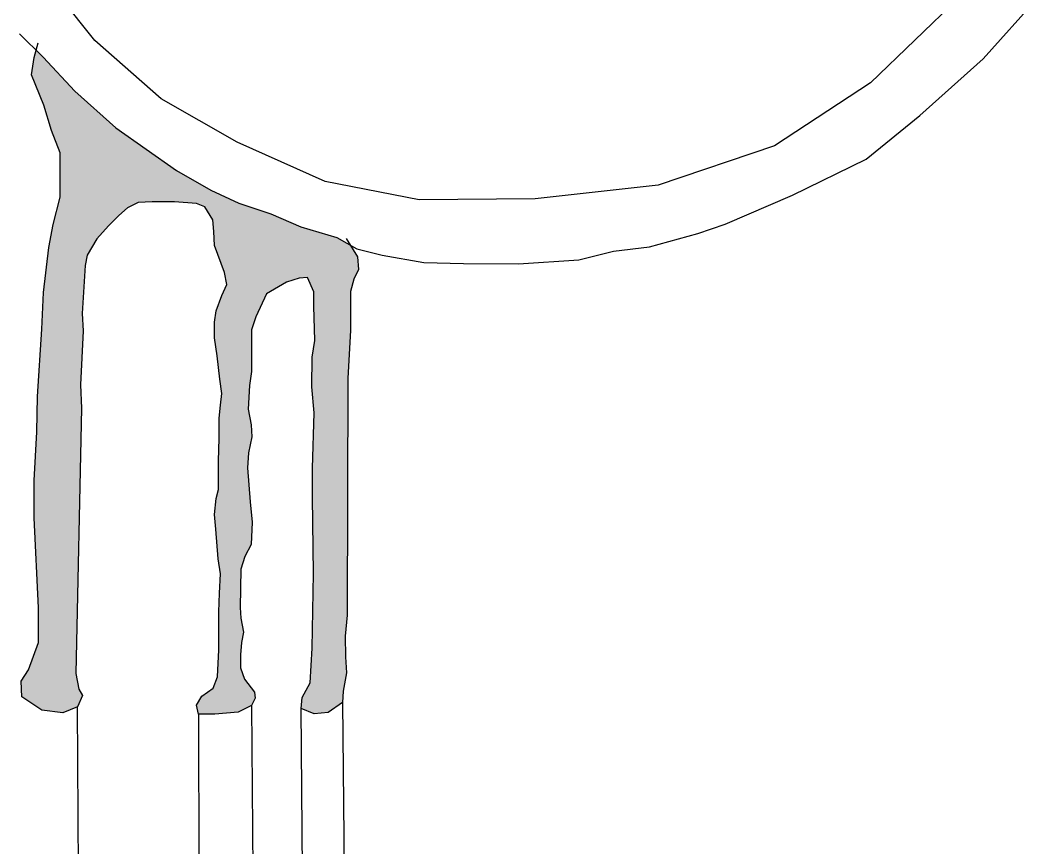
# Model space of a CAD drawing. Header units: millimetres. Extents: x 245 to 515, y 87 to 339.
# Drawn here: x 353.171 to 354.621, y 230.63 to 231.806 of the extents above; entities that cross this region are included whole.
import ezdxf

# ---------------------------------------------------------------- set-up
doc = ezdxf.new("R2010")
doc.units = ezdxf.units.MM
doc.layers.add('çziigi', color=10, linetype='Continuous')

msp = doc.modelspace()

# ---------------------------------------------------------------- hatches: boundary and pattern name
at = {"layer": 'çziigi'}
h = msp.add_hatch(color=256, dxfattribs=at)
h.dxf.hatch_style = 1
h.paths.add_polyline_path([(353.3926, 231.5926), (353.3067, 231.6536), (353.2481, 231.7057), (353.2034, 231.754), (353.1933, 231.7638), (353.1906, 231.7534), (353.1867, 231.7288), (353.2044, 231.6857), (353.2152, 231.6496), (353.2275, 231.6181), (353.2275, 231.555), (353.2175, 231.5158), (353.2114, 231.4832), (353.2037, 231.4194), (353.2014, 231.3671), (353.1952, 231.2713), (353.1944, 231.2213), (353.1906, 231.1521), (353.1906, 231.099), (353.1968, 230.9709), (353.1968, 230.9217), (353.1822, 230.8832), (353.1722, 230.8671), (353.1729, 230.8448), (353.2014, 230.8255), (353.2314, 230.8217), (353.2522, 230.8302), (353.2592, 230.8463), (353.2538, 230.8555), (353.2499, 230.8778), (353.2577, 231.2551), (353.2563, 231.2881), (353.2601, 231.3648), (353.2587, 231.3897), (353.263, 231.4577), (353.2659, 231.4726), (353.2793, 231.4955), (353.296, 231.5142), (353.3109, 231.529), (353.3233, 231.5395), (353.3381, 231.5472), (353.3583, 231.5481), (353.3898, 231.5481), (353.421, 231.5457), (353.4329, 231.541), (353.4444, 231.5228), (353.4459, 231.506), (353.4468, 231.486), (353.4612, 231.4479), (353.4645, 231.4307), (353.4574, 231.4149), (353.4492, 231.3934), (353.4468, 231.3771), (353.4468, 231.3551), (353.4507, 231.3293), (353.4545, 231.2961), (353.4574, 231.2756), (353.4555, 231.2593), (353.4535, 231.2406), (353.4535, 231.2119), (353.4526, 231.1802), (353.4526, 231.1558), (353.4526, 231.1391), (353.4492, 231.1266), (353.4469, 231.1037), (353.4488, 231.0831), (353.4521, 231.0408), (353.4555, 231.0193), (353.4541, 230.992), (353.4531, 230.9652), (353.4531, 230.9298), (353.4531, 230.9112), (353.4512, 230.8729), (353.445, 230.8571), (353.4287, 230.8457), (353.421, 230.8327), (353.4239, 230.8198), (353.4474, 230.8198), (353.4804, 230.8227), (353.4995, 230.8323), (353.5048, 230.8428), (353.5038, 230.8514), (353.4895, 230.8696), (353.4837, 230.8858), (353.4837, 230.9045), (353.4852, 230.9217), (353.488, 230.9365), (353.4842, 230.9562), (353.4833, 230.9715), (353.4842, 231.0262), (353.49, 231.0443), (353.4991, 231.0611), (353.5005, 231.0931), (353.4976, 231.1218), (353.4938, 231.1699), (353.4952, 231.1914), (353.5, 231.2144), (353.4991, 231.2311), (353.4947, 231.2536), (353.4967, 231.2873), (353.4995, 231.3069), (353.4995, 231.326), (353.4995, 231.3485), (353.4995, 231.3662), (353.5053, 231.3848), (353.5206, 231.4174), (353.5493, 231.4341), (353.567, 231.4398), (353.579, 231.4408), (353.5881, 231.4202), (353.5881, 231.3997), (353.5895, 231.3512), (353.5857, 231.3272), (353.5852, 231.2852), (353.5886, 231.2483), (353.5862, 231.1697), (353.5862, 231.1286), (353.5876, 231.0198), (353.5857, 230.914), (353.5828, 230.8643), (353.5713, 230.8437), (353.5699, 230.8279), (353.5886, 230.8203), (353.6082, 230.8222), (353.6288, 230.8366), (353.6298, 230.8528), (353.6345, 230.8786), (353.6331, 230.9016), (353.6326, 230.9308), (353.6355, 230.9609), (353.6364, 231.2978), (353.6401, 231.3652), (353.6401, 231.3974), (353.6401, 231.4206), (353.6446, 231.4385), (353.6514, 231.452), (353.6499, 231.47), (353.64, 231.4864), (353.6206, 231.4973), (353.5693, 231.5127), (353.5268, 231.531), (353.4813, 231.5464), (353.4417, 231.5647)])

# ---------------------------------------------------------------- linework, layer by layer
for p, q in [((353.2769, 231.7776), (353.1939, 231.8811)), ((354.5154, 231.8488), (354.3794, 231.7172)), ((354.5395, 231.7516), (354.6209, 231.8426)), ((353.1696, 231.787), (353.2034, 231.754)), ((353.1906, 231.7534), (353.196, 231.7742)), ((353.3708, 231.6947), (353.2769, 231.7776)), ((353.1867, 231.7288), (353.1906, 231.7534)), ((353.2034, 231.754), (353.2481, 231.7057)), ((354.4493, 231.6711), (354.5395, 231.7516)), ((353.2044, 231.6857), (353.1867, 231.7288)), ((354.3794, 231.7172), (354.2425, 231.6278)), ((353.2481, 231.7057), (353.3067, 231.6536)), ((353.4789, 231.6331), (353.3708, 231.6947)), ((353.2152, 231.6496), (353.2044, 231.6857)), ((354.3731, 231.6088), (354.4493, 231.6711)), ((353.2275, 231.6181), (353.2152, 231.6496)), ((353.3067, 231.6536), (353.3926, 231.5926)), ((353.604, 231.5771), (353.4789, 231.6331)), ((353.2275, 231.555), (353.2275, 231.6181)), ((354.2425, 231.6278), (354.0774, 231.5717)), ((354.2682, 231.5575), (354.3731, 231.6088)), ((353.3926, 231.5926), (353.4417, 231.5647)), ((353.7377, 231.5512), (353.604, 231.5771)), ((354.0774, 231.5717), (353.9027, 231.5523)), ((353.4417, 231.5647), (353.4813, 231.5464)), ((354.1728, 231.5164), (354.2682, 231.5575)), ((353.2175, 231.5158), (353.2275, 231.555)), ((353.3381, 231.5472), (353.3233, 231.5395)), ((353.3583, 231.5481), (353.3381, 231.5472)), ((353.3898, 231.5481), (353.3583, 231.5481)), ((353.421, 231.5457), (353.3898, 231.5481)), ((353.4329, 231.541), (353.421, 231.5457)), ((353.4813, 231.5464), (353.5268, 231.531)), ((353.9027, 231.5523), (353.7377, 231.5512)), ((353.3109, 231.529), (353.296, 231.5142)), ((353.3233, 231.5395), (353.3109, 231.529)), ((353.4444, 231.5228), (353.4329, 231.541)), ((353.5268, 231.531), (353.5693, 231.5127)), ((353.2114, 231.4832), (353.2175, 231.5158)), ((353.296, 231.5142), (353.2793, 231.4955)), ((353.4459, 231.506), (353.4444, 231.5228)), ((353.5693, 231.5127), (353.6206, 231.4973)), ((354.1339, 231.5032), (354.1728, 231.5164)), ((353.4468, 231.486), (353.4459, 231.506)), ((354.065, 231.4841), (354.1339, 231.5032)), ((353.2793, 231.4955), (353.2659, 231.4726)), ((353.4612, 231.4479), (353.4468, 231.486)), ((353.6206, 231.4973), (353.6492, 231.4812)), ((353.6341, 231.4962), (353.6499, 231.47)), ((354.0137, 231.4783), (354.065, 231.4841)), ((353.2037, 231.4194), (353.2114, 231.4832)), ((353.2659, 231.4726), (353.263, 231.4577)), ((353.6492, 231.4812), (353.6851, 231.4724)), ((353.6499, 231.47), (353.6514, 231.452)), ((353.6851, 231.4724), (353.7445, 231.4622)), ((353.9646, 231.4658), (354.0137, 231.4783)), ((353.263, 231.4577), (353.2587, 231.3897)), ((353.7445, 231.4622), (353.8009, 231.4607)), ((353.8009, 231.4607), (353.8788, 231.46)), ((353.8788, 231.46), (353.9646, 231.4658)), ((353.4645, 231.4307), (353.4612, 231.4479)), ((353.579, 231.4408), (353.567, 231.4398)), ((353.5881, 231.4202), (353.579, 231.4408)), ((353.6514, 231.452), (353.6446, 231.4385)), ((353.4574, 231.4149), (353.4645, 231.4307)), ((353.5493, 231.4341), (353.5206, 231.4174)), ((353.567, 231.4398), (353.5493, 231.4341)), ((353.6446, 231.4385), (353.6401, 231.4206)), ((353.2014, 231.3671), (353.2037, 231.4194)), ((353.4492, 231.3934), (353.4574, 231.4149)), ((353.5206, 231.4174), (353.5053, 231.3848)), ((353.5881, 231.3997), (353.5881, 231.4202)), ((353.6401, 231.4206), (353.6401, 231.3974)), ((353.5895, 231.3512), (353.5881, 231.3997)), ((353.6401, 231.3974), (353.6401, 231.3652)), ((353.2587, 231.3897), (353.2601, 231.3648)), ((353.4468, 231.3771), (353.4492, 231.3934)), ((353.5053, 231.3848), (353.4995, 231.3662)), ((353.4468, 231.3551), (353.4468, 231.3771)), ((353.1952, 231.2713), (353.2014, 231.3671)), ((353.2601, 231.3648), (353.2563, 231.2881)), ((353.4507, 231.3293), (353.4468, 231.3551)), ((353.4995, 231.3662), (353.4995, 231.3485)), ((353.6401, 231.3652), (353.6364, 231.2978)), ((353.4995, 231.3485), (353.4995, 231.326)), ((353.5857, 231.3272), (353.5895, 231.3512)), ((353.4545, 231.2961), (353.4507, 231.3293)), ((353.4995, 231.326), (353.4995, 231.3069)), ((353.5852, 231.2852), (353.5857, 231.3272)), ((353.4574, 231.2756), (353.4545, 231.2961)), ((353.4995, 231.3069), (353.4967, 231.2873)), ((353.6364, 231.2978), (353.6355, 230.9609)), ((353.2563, 231.2881), (353.2577, 231.2551)), ((353.4967, 231.2873), (353.4947, 231.2536)), ((353.5886, 231.2483), (353.5852, 231.2852)), ((353.1944, 231.2213), (353.1952, 231.2713)), ((353.4555, 231.2593), (353.4574, 231.2756)), ((353.2577, 231.2551), (353.2499, 230.8778)), ((353.4535, 231.2406), (353.4555, 231.2593)), ((353.4947, 231.2536), (353.4991, 231.2311)), ((353.4535, 231.2119), (353.4535, 231.2406)), ((353.5862, 231.1697), (353.5886, 231.2483)), ((353.4991, 231.2311), (353.5, 231.2144)), ((353.1906, 231.1521), (353.1944, 231.2213)), ((353.4526, 231.1802), (353.4535, 231.2119)), ((353.5, 231.2144), (353.4952, 231.1914)), ((353.4526, 231.1558), (353.4526, 231.1802)), ((353.4952, 231.1914), (353.4938, 231.1699)), ((353.4938, 231.1699), (353.4976, 231.1218)), ((353.5862, 231.1286), (353.5862, 231.1697)), ((353.1906, 231.099), (353.1906, 231.1521)), ((353.4526, 231.1391), (353.4526, 231.1558)), ((353.4492, 231.1266), (353.4526, 231.1391)), ((353.4469, 231.1037), (353.4492, 231.1266)), ((353.4976, 231.1218), (353.5005, 231.0931)), ((353.5876, 231.0198), (353.5862, 231.1286)), ((353.1968, 230.9709), (353.1906, 231.099)), ((353.4488, 231.0831), (353.4469, 231.1037)), ((353.5005, 231.0931), (353.4991, 231.0611)), ((353.4521, 231.0408), (353.4488, 231.0831)), ((353.4991, 231.0611), (353.49, 231.0443)), ((353.4555, 231.0193), (353.4521, 231.0408)), ((353.49, 231.0443), (353.4842, 231.0262)), ((353.4842, 231.0262), (353.4833, 230.9715)), ((353.5857, 230.914), (353.5876, 231.0198)), ((353.4541, 230.992), (353.4555, 231.0193)), ((353.4531, 230.9652), (353.4541, 230.992)), ((353.1968, 230.9217), (353.1968, 230.9709)), ((353.4531, 230.9298), (353.4531, 230.9652)), ((353.4833, 230.9715), (353.4842, 230.9562)), ((353.4842, 230.9562), (353.488, 230.9365)), ((353.6355, 230.9609), (353.6326, 230.9308)), ((353.488, 230.9365), (353.4852, 230.9217)), ((353.1822, 230.8832), (353.1968, 230.9217)), ((353.4531, 230.9112), (353.4531, 230.9298)), ((353.4852, 230.9217), (353.4837, 230.9045)), ((353.6326, 230.9308), (353.6331, 230.9016)), ((353.4512, 230.8729), (353.4531, 230.9112)), ((353.4837, 230.9045), (353.4837, 230.8858)), ((353.5828, 230.8643), (353.5857, 230.914)), ((353.6331, 230.9016), (353.6345, 230.8786)), ((353.1722, 230.8671), (353.1822, 230.8832)), ((353.2499, 230.8778), (353.2538, 230.8555)), ((353.4837, 230.8858), (353.4895, 230.8696)), ((353.6345, 230.8786), (353.6298, 230.8528)), ((353.1729, 230.8448), (353.1722, 230.8671)), ((353.445, 230.8571), (353.4512, 230.8729)), ((353.4895, 230.8696), (353.5038, 230.8514)), ((353.5713, 230.8437), (353.5828, 230.8643)), ((353.2592, 230.8463), (353.2522, 230.8302)), ((353.2538, 230.8555), (353.2592, 230.8463)), ((353.4287, 230.8457), (353.445, 230.8571)), ((353.5038, 230.8514), (353.5048, 230.8428)), ((353.6298, 230.8528), (353.6288, 230.8366)), ((353.2014, 230.8255), (353.1729, 230.8448)), ((353.421, 230.8327), (353.4287, 230.8457)), ((353.4239, 230.8198), (353.421, 230.8327)), ((353.4995, 230.8323), (353.4804, 230.8227)), ((353.5048, 230.8428), (353.4995, 230.8323)), ((353.4995, 230.8323), (353.7512, 196.7881)), ((353.5699, 230.8279), (353.5713, 230.8437)), ((353.6288, 230.8366), (353.6082, 230.8222)), ((353.6288, 230.8366), (353.9773, 196.8088)), ((353.2314, 230.8217), (353.2014, 230.8255)), ((353.2522, 230.8302), (353.2314, 230.8217)), ((353.4168, 196.7618), (353.2522, 230.8302)), ((353.4239, 230.8198), (353.5411, 196.844)), ((353.4474, 230.8198), (353.4239, 230.8198)), ((353.4804, 230.8227), (353.4474, 230.8198)), ((353.8534, 196.8248), (353.5699, 230.8279)), ((353.5886, 230.8203), (353.5699, 230.8279)), ((353.6082, 230.8222), (353.5886, 230.8203))]:
    msp.add_line(p, q, dxfattribs=at)

doc.saveas('drawing.dxf')
